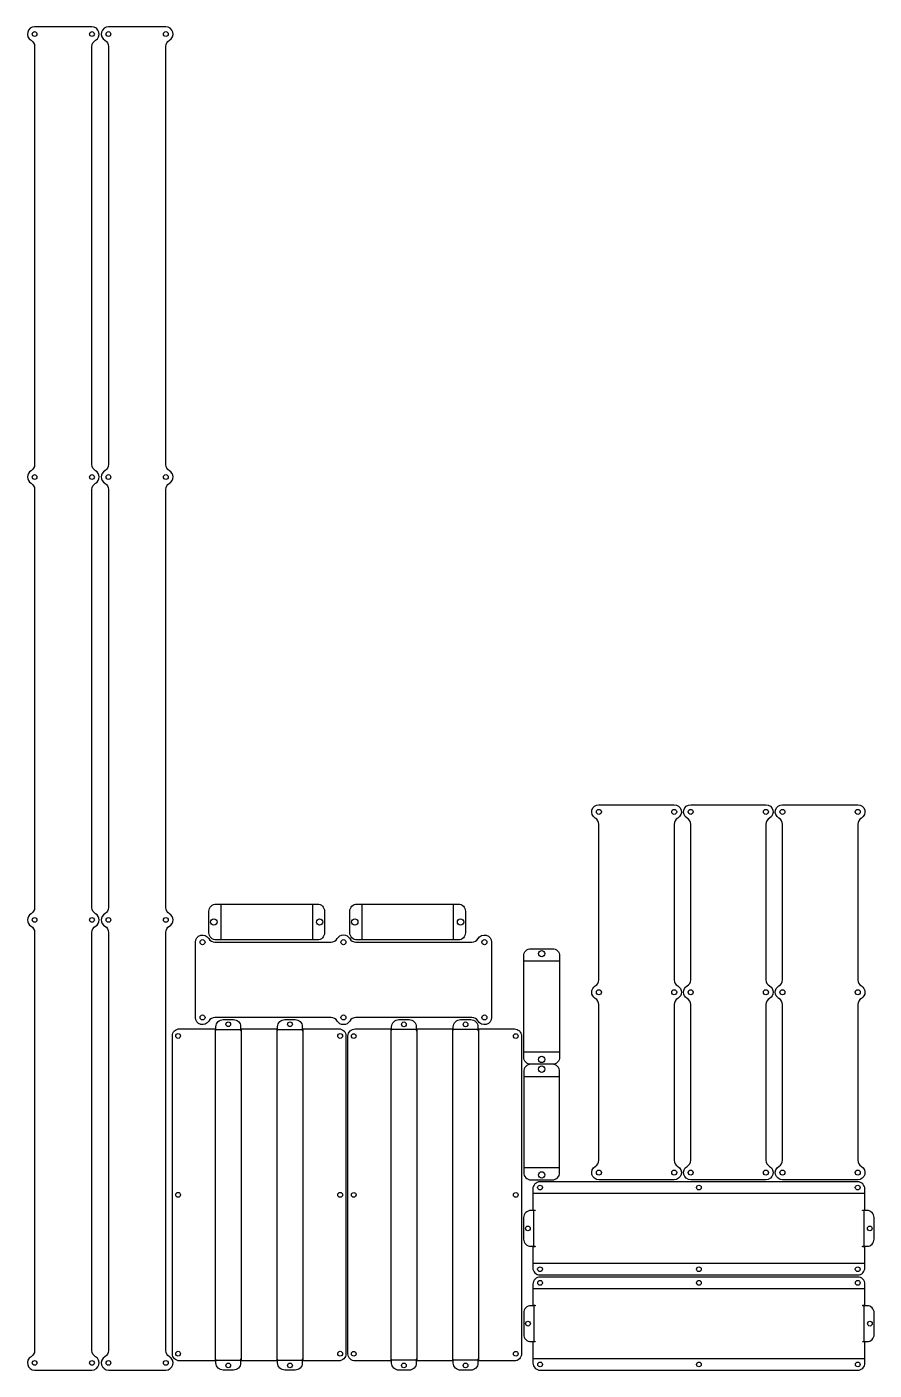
# Model space of a CAD drawing. Extents: x 427 to 1608, y 995 to 2868.
import ezdxf

# ---------------------------------------------------------------- set-up
doc = ezdxf.new("R2010")
doc.units = 0

# ---------------------------------------------------------------- blocks, each defined once
blk = doc.blocks.new('Part2124934478', base_point=(-64.9, -244.4))
at = {"layer": '1'}
blk.add_lwpolyline([(64.9, 221.5, 0.414214), (54.9, 231.5), (26.6, 231.5, 0.414214), (25.6, 230.5), (25.6, 228.6, -1), (25, 228.6), (25, 234.4, 0.414214), (15, 244.4), (-15, 244.4, 0.414214), (-25, 234.4), (-25, 228.6, -1), (-25.6, 228.6), (-25.6, 230.5, 0.414214), (-26.6, 231.5), (-54.9, 231.5, 0.414214), (-64.9, 221.5), (-64.9, -221.5, 0.414214), (-54.9, -231.5), (-26.6, -231.5, 0.414214), (-25.6, -230.5), (-25.6, -228.6, -1), (-25, -228.6), (-25, -234.4, 0.414214), (-15, -244.4), (15, -244.4, 0.414214), (25, -234.4), (25, -228.6, -1), (25.6, -228.6), (25.6, -230.5, 0.414214), (26.6, -231.5), (54.9, -231.5, 0.414214), (64.9, -221.5)], format="xyb", close=True, dxfattribs=at)
for centre in [(-56.9, 221.5), (0, 238.4), (56.9, 221.5), (-56.9, 0), (56.9, 0), (-56.9, -221.5), (56.9, -221.5), (0, -238.4)]:
    blk.add_circle(centre, 3.3, dxfattribs=at)
at = {"layer": '2'}
for p, q in [((-48.9, -231.5), (-48.9, 231.5)), ((25, 230.4), (-25, 230.4)), ((48.9, 231.5), (48.9, -231.5)), ((-25, -230.4), (25, -230.4))]:
    blk.add_line(p, q, dxfattribs=at)
blk = doc.blocks.new('Part1710099419', base_point=(-64.9, -244.4))
at = {"layer": '1'}
blk.add_lwpolyline([(64.9, 221.5, 0.414214), (54.9, 231.5), (26.6, 231.5, 0.414214), (25.6, 230.5), (25.6, 228.6, -1), (25, 228.6), (25, 234.4, 0.414214), (15, 244.4), (-15, 244.4, 0.414214), (-25, 234.4), (-25, 228.6, -1), (-25.6, 228.6), (-25.6, 230.5, 0.414214), (-26.6, 231.5), (-54.9, 231.5, 0.414214), (-64.9, 221.5), (-64.9, -221.5, 0.414214), (-54.9, -231.5), (-26.6, -231.5, 0.414214), (-25.6, -230.5), (-25.6, -228.6, -1), (-25, -228.6), (-25, -234.4, 0.414214), (-15, -244.4), (15, -244.4, 0.414214), (25, -234.4), (25, -228.6, -1), (25.6, -228.6), (25.6, -230.5, 0.414214), (26.6, -231.5), (54.9, -231.5, 0.414214), (64.9, -221.5)], format="xyb", close=True, dxfattribs=at)
for centre in [(-56.9, 221.5), (0, 238.4), (56.9, 221.5), (-56.9, 0), (56.9, 0), (-56.9, -221.5), (56.9, -221.5), (0, -238.4)]:
    blk.add_circle(centre, 3.3, dxfattribs=at)
at = {"layer": '2'}
for p, q in [((-48.9, -231.5), (-48.9, 231.5)), ((25, 230.4), (-25, 230.4)), ((48.9, 231.5), (48.9, -231.5)), ((-25, -230.4), (25, -230.4))]:
    blk.add_line(p, q, dxfattribs=at)
blk = doc.blocks.new('Part2085347115', base_point=(-121, -244.4))
at = {"layer": '1'}
blk.add_lwpolyline([(121, 221.5), (121, -221.5, -0.414214), (111, -231.5), (61.9, -231.5, -0.414214), (61.4, -231), (61.4, -229.2), (60.2, -229.2), (60.2, -234.4, -0.414214), (50.2, -244.4), (35.8, -244.4, -0.414214), (25.8, -234.4), (25.8, -229.2), (24.6, -229.2), (24.6, -231, -0.414214), (24.1, -231.5), (-24.1, -231.5, -0.414214), (-24.6, -231), (-24.6, -229.2), (-25.8, -229.2), (-25.8, -234.4, -0.414214), (-35.8, -244.4), (-50.2, -244.4, -0.414214), (-60.2, -234.4), (-60.2, -229.2), (-61.4, -229.2), (-61.4, -231, -0.414214), (-61.9, -231.5), (-111, -231.5, -0.414214), (-121, -221.5), (-121, 221.5, -0.414214), (-111, 231.5), (-61.9, 231.5, -0.414214), (-61.4, 231), (-61.4, 229.2), (-60.2, 229.2), (-60.2, 234.4, -0.414214), (-50.2, 244.4), (-35.8, 244.4, -0.414214), (-25.8, 234.4), (-25.8, 229.2), (-24.6, 229.2), (-24.6, 231, -0.414214), (-24.1, 231.5), (24.1, 231.5, -0.414214), (24.6, 231), (24.6, 229.2), (25.8, 229.2), (25.8, 234.4, -0.414214), (35.8, 244.4), (50.2, 244.4, -0.414214), (60.2, 234.4), (60.2, 229.2), (61.4, 229.2), (61.4, 231, -0.414214), (61.9, 231.5), (111, 231.5, -0.414214)], format="xyb", close=True, dxfattribs=at)
for centre in [(-113, 221.5), (-43, 237.8), (43, 237.8), (113, 221.5), (-113, 0), (113, 0), (-113, -221.5), (113, -221.5), (-43, -237.8), (43, -237.8)]:
    blk.add_circle(centre, 3.3, dxfattribs=at)
at = {"layer": '2'}
for p, q in [((-60.8, -229.2), (-60.8, 229.2)), ((-60.2, 230.4), (-25.8, 230.4)), ((-25.2, 229.2), (-25.2, -229.2)), ((25.2, -229.2), (25.2, 229.2)), ((25.8, 230.4), (60.2, 230.4)), ((60.8, 229.2), (60.8, -229.2)), ((-60.2, -230.4), (-25.8, -230.4)), ((25.8, -230.4), (60.2, -230.4))]:
    blk.add_line(p, q, dxfattribs=at)
blk = doc.blocks.new('Part287490517', base_point=(-121, -244.4))
at = {"layer": '1'}
blk.add_lwpolyline([(121, 221.5), (121, -221.5, -0.414214), (111, -231.5), (61.9, -231.5, -0.414214), (61.4, -231), (61.4, -229.2), (60.2, -229.2), (60.2, -234.4, -0.414214), (50.2, -244.4), (35.8, -244.4, -0.414214), (25.8, -234.4), (25.8, -229.2), (24.6, -229.2), (24.6, -231, -0.414214), (24.1, -231.5), (-24.1, -231.5, -0.414214), (-24.6, -231), (-24.6, -229.2), (-25.8, -229.2), (-25.8, -234.4, -0.414214), (-35.8, -244.4), (-50.2, -244.4, -0.414214), (-60.2, -234.4), (-60.2, -229.2), (-61.4, -229.2), (-61.4, -231, -0.414214), (-61.9, -231.5), (-111, -231.5, -0.414214), (-121, -221.5), (-121, 221.5, -0.414214), (-111, 231.5), (-61.9, 231.5, -0.414214), (-61.4, 231), (-61.4, 229.2), (-60.2, 229.2), (-60.2, 234.4, -0.414214), (-50.2, 244.4), (-35.8, 244.4, -0.414214), (-25.8, 234.4), (-25.8, 229.2), (-24.6, 229.2), (-24.6, 231, -0.414214), (-24.1, 231.5), (24.1, 231.5, -0.414214), (24.6, 231), (24.6, 229.2), (25.8, 229.2), (25.8, 234.4, -0.414214), (35.8, 244.4), (50.2, 244.4, -0.414214), (60.2, 234.4), (60.2, 229.2), (61.4, 229.2), (61.4, 231, -0.414214), (61.9, 231.5), (111, 231.5, -0.414214)], format="xyb", close=True, dxfattribs=at)
for centre in [(-113, 221.5), (-43, 237.8), (43, 237.8), (113, 221.5), (-113, 0), (113, 0), (-113, -221.5), (113, -221.5), (-43, -237.8), (43, -237.8)]:
    blk.add_circle(centre, 3.3, dxfattribs=at)
at = {"layer": '2'}
for p, q in [((-60.8, -229.2), (-60.8, 229.2)), ((-60.2, 230.4), (-25.8, 230.4)), ((-25.2, 229.2), (-25.2, -229.2)), ((25.2, -229.2), (25.2, 229.2)), ((25.8, 230.4), (60.2, 230.4)), ((60.8, 229.2), (60.8, -229.2)), ((-60.2, -230.4), (-25.8, -230.4)), ((25.8, -230.4), (60.2, -230.4))]:
    blk.add_line(p, q, dxfattribs=at)
blk = doc.blocks.new('Part1804457696', base_point=(-25, -80.6))
at = {"layer": '1'}
blk.add_lwpolyline([(25, 70.6), (25, -70.6, -0.414214), (15, -80.6), (-15, -80.6, -0.414214), (-25, -70.6), (-25, 70.6, -0.414214), (-15, 80.6), (15, 80.6, -0.414214)], format="xyb", close=True, dxfattribs=at)
for centre in [(0, 73.8), (0, -73.8)]:
    blk.add_circle(centre, 4.5, dxfattribs=at)
at = {"layer": '2'}
for p, q in [((-25, 63.6), (25, 63.6)), ((25, -63.6), (-25, -63.6))]:
    blk.add_line(p, q, dxfattribs=at)
blk = doc.blocks.new('Part2141026407', base_point=(-25, -80.6))
at = {"layer": '1'}
blk.add_lwpolyline([(25, 70.6), (25, -70.6, -0.414214), (15, -80.6), (-15, -80.6, -0.414214), (-25, -70.6), (-25, 70.6, -0.414214), (-15, 80.6), (15, 80.6, -0.414214)], format="xyb", close=True, dxfattribs=at)
for centre in [(0, 73.8), (0, -73.8)]:
    blk.add_circle(centre, 4.5, dxfattribs=at)
at = {"layer": '2'}
for p, q in [((-25, 63.6), (25, 63.6)), ((25, -63.6), (-25, -63.6))]:
    blk.add_line(p, q, dxfattribs=at)
blk = doc.blocks.new('Part1040693804', base_point=(-62.5, -206.5))
at = {"layer": '1'}
blk.add_lwpolyline([(57.5, 187.8, 0.267949), (52.5, 179.2), (52.5, 17.3, 0.267949), (57.5, 8.7, -0.57735), (57.5, -8.7, 0.267949), (52.5, -17.3), (52.5, -179.2, 0.267949), (57.5, -187.8, -0.767327), (52.5, -206.5), (-52.5, -206.5, -0.767327), (-57.5, -187.8, 0.267949), (-52.5, -179.2), (-52.5, -17.3, 0.267949), (-57.5, -8.7, -0.57735), (-57.5, 8.7, 0.267949), (-52.5, 17.3), (-52.5, 179.2, 0.267949), (-57.5, 187.8, -0.767327), (-52.5, 206.5), (52.5, 206.5, -0.767327)], format="xyb", close=True, dxfattribs=at)
for centre in [(-52.5, 196.5), (52.5, 196.5), (-52.5, 0), (52.5, 0), (-52.5, -196.5), (52.5, -196.5)]:
    blk.add_circle(centre, 3.5, dxfattribs=at)
blk = doc.blocks.new('CommonPart', base_point=(695.1, 268.4))
at = {"layer": '1'}
blk.add_lwpolyline([(735.1, 429.5), (705.1, 429.5, -0.414214), (695.1, 439.5), (695.1, 580.6, -0.414214), (705.1, 590.6), (735.1, 590.6, -0.414214), (745.1, 580.6), (745.1, 439.5, -0.414214)], format="xyb", close=True, dxfattribs=at)
blk.add_lwpolyline([(705.1, 429.5, 0.414214), (695.1, 419.5), (695.1, 278.4, 0.414214), (705.1, 268.4), (735.1, 268.4, 0.414214), (745.1, 278.4), (745.1, 419.5, 0.414214), (735.1, 429.5)], format="xyb", dxfattribs=at)
for centre in [(720.1, 583.8), (720.1, 436.3), (720.1, 422.7), (720.1, 275.2)]:
    blk.add_circle(centre, 4.5, dxfattribs=at)
at = {"layer": '2'}
for p, q in [((695.1, 573.7), (745.1, 573.7)), ((745.1, 446.4), (695.1, 446.4)), ((695.1, 412.6), (745.1, 412.6)), ((745.1, 285.3), (695.1, 285.3))]:
    blk.add_line(p, q, dxfattribs=at)
blk = doc.blocks.new('Part1914461834', base_point=(-62.5, -261.5))
at = {"layer": '1'}
blk.add_lwpolyline([(57.5, 242.8, 0.267949), (52.5, 234.2), (52.5, 17.3, 0.267949), (57.5, 8.7, -0.57735), (57.5, -8.7, 0.267949), (52.5, -17.3), (52.5, -234.2, 0.267949), (57.5, -242.8, -0.767327), (52.5, -261.5), (-52.5, -261.5, -0.767327), (-57.5, -242.8, 0.267949), (-52.5, -234.2), (-52.5, -17.3, 0.267949), (-57.5, -8.7, -0.57735), (-57.5, 8.7, 0.267949), (-52.5, 17.3), (-52.5, 234.2, 0.267949), (-57.5, 242.8, -0.767327), (-52.5, 261.5), (52.5, 261.5, -0.767327)], format="xyb", close=True, dxfattribs=at)
for centre in [(-52.5, 251.5), (52.5, 251.5), (-52.5, 0), (52.5, 0), (-52.5, -251.5), (52.5, -251.5)]:
    blk.add_circle(centre, 3.5, dxfattribs=at)
blk = doc.blocks.new('Part732546745', base_point=(-62.5, -261.5))
at = {"layer": '1'}
blk.add_lwpolyline([(57.5, 242.8, 0.267949), (52.5, 234.2), (52.5, 17.3, 0.267949), (57.5, 8.7, -0.57735), (57.5, -8.7, 0.267949), (52.5, -17.3), (52.5, -234.2, 0.267949), (57.5, -242.8, -0.767327), (52.5, -261.5), (-52.5, -261.5, -0.767327), (-57.5, -242.8, 0.267949), (-52.5, -234.2), (-52.5, -17.3, 0.267949), (-57.5, -8.7, -0.57735), (-57.5, 8.7, 0.267949), (-52.5, 17.3), (-52.5, 234.2, 0.267949), (-57.5, 242.8, -0.767327), (-52.5, 261.5), (52.5, 261.5, -0.767327)], format="xyb", close=True, dxfattribs=at)
for centre in [(-52.5, 251.5), (52.5, 251.5), (-52.5, 0), (52.5, 0), (-52.5, -251.5), (52.5, -251.5)]:
    blk.add_circle(centre, 3.5, dxfattribs=at)
blk = doc.blocks.new('Part1788397985', base_point=(-62.5, -261.5))
at = {"layer": '1'}
blk.add_lwpolyline([(57.5, 242.8, 0.267949), (52.5, 234.2), (52.5, 17.3, 0.267949), (57.5, 8.7, -0.57735), (57.5, -8.7, 0.267949), (52.5, -17.3), (52.5, -234.2, 0.267949), (57.5, -242.8, -0.767327), (52.5, -261.5), (-52.5, -261.5, -0.767327), (-57.5, -242.8, 0.267949), (-52.5, -234.2), (-52.5, -17.3, 0.267949), (-57.5, -8.7, -0.57735), (-57.5, 8.7, 0.267949), (-52.5, 17.3), (-52.5, 234.2, 0.267949), (-57.5, 242.8, -0.767327), (-52.5, 261.5), (52.5, 261.5, -0.767327)], format="xyb", close=True, dxfattribs=at)
for centre in [(-52.5, 251.5), (52.5, 251.5), (-52.5, 0), (52.5, 0), (-52.5, -251.5), (52.5, -251.5)]:
    blk.add_circle(centre, 3.5, dxfattribs=at)
blk = doc.blocks.new('Part1707343760', base_point=(-50, -936.5))
at = {"layer": '1'}
blk.add_lwpolyline([(45, 917.8, 0.767327), (40, 936.5), (-40, 936.5, 0.767327), (-45, 917.8, -0.267949), (-40, 909.2), (-40, 326.2, -0.267949), (-45, 317.5, 0.57735), (-45, 300.2, -0.267949), (-40, 291.5), (-40, -291.5, -0.267949), (-45, -300.2, 0.57735), (-45, -317.5, -0.267949), (-40, -326.2), (-40, -909.2, -0.267949), (-45, -917.8, 0.767327), (-40, -936.5), (40, -936.5, 0.767327), (45, -917.8, -0.267949), (40, -909.2), (40, -326.2, -0.267949), (45, -317.5, 0.57735), (45, -300.2, -0.267949), (40, -291.5), (40, 291.5, -0.267949), (45, 300.2, 0.57735), (45, 317.5, -0.267949), (40, 326.2), (40, 909.2, -0.267949)], format="xyb", close=True, dxfattribs=at)
for centre in [(-40, 926.5), (40, 926.5), (-40, 308.8), (40, 308.8), (-40, -308.8), (40, -308.8), (-40, -926.5), (40, -926.5)]:
    blk.add_circle(centre, 3.3, dxfattribs=at)
blk = doc.blocks.new('Part2009201333', base_point=(-50, -936.5))
at = {"layer": '1'}
blk.add_lwpolyline([(45, 917.8, 0.767327), (40, 936.5), (-40, 936.5, 0.767327), (-45, 917.8, -0.267949), (-40, 909.2), (-40, 326.2, -0.267949), (-45, 317.5, 0.57735), (-45, 300.2, -0.267949), (-40, 291.5), (-40, -291.5, -0.267949), (-45, -300.2, 0.57735), (-45, -317.5, -0.267949), (-40, -326.2), (-40, -909.2, -0.267949), (-45, -917.8, 0.767327), (-40, -936.5), (40, -936.5, 0.767327), (45, -917.8, -0.267949), (40, -909.2), (40, -326.2, -0.267949), (45, -317.5, 0.57735), (45, -300.2, -0.267949), (40, -291.5), (40, 291.5, -0.267949), (45, 300.2, 0.57735), (45, 317.5, -0.267949), (40, 326.2), (40, 909.2, -0.267949)], format="xyb", close=True, dxfattribs=at)
for centre in [(-40, 926.5), (40, 926.5), (-40, 308.8), (40, 308.8), (-40, -308.8), (40, -308.8), (-40, -926.5), (40, -926.5)]:
    blk.add_circle(centre, 3.3, dxfattribs=at)

msp = doc.modelspace()

# ---------------------------------------------------------------- block references
at = {"layer": '1'}
for name, p in [('Part2009201333', (427.7, 995.3)), ('Part1707343760', (530.7, 995.3)), ('Part1914461834', (1214.6, 1260.7)), ('Part732546745', (1342.6, 1260.7)), ('Part1788397985', (1470.6, 1260.7)), ('CommonPart', (1119.8, 1260.6)), ('Part287490517', (629.8, 995.3))]:
    msp.add_blockref(name, p, dxfattribs=at)
for name, p, rotation in [('Part1804457696', (680.8, 1645.1), 269.999999977959), ('Part2141026407', (877.3, 1645.1), 269.999999977959), ('Part1040693804', (1074.9, 1477), 90.0000001836389), ('Part2085347115', (1116.7, 1484), 180), ('Part1710099419', (1608.4, 1128), 90.0000001836389), ('Part2124934478', (1119.7, 1125), 269.999999977959)]:
    msp.add_blockref(name, p, dxfattribs=dict(at, rotation=rotation))

doc.saveas('drawing.dxf')
